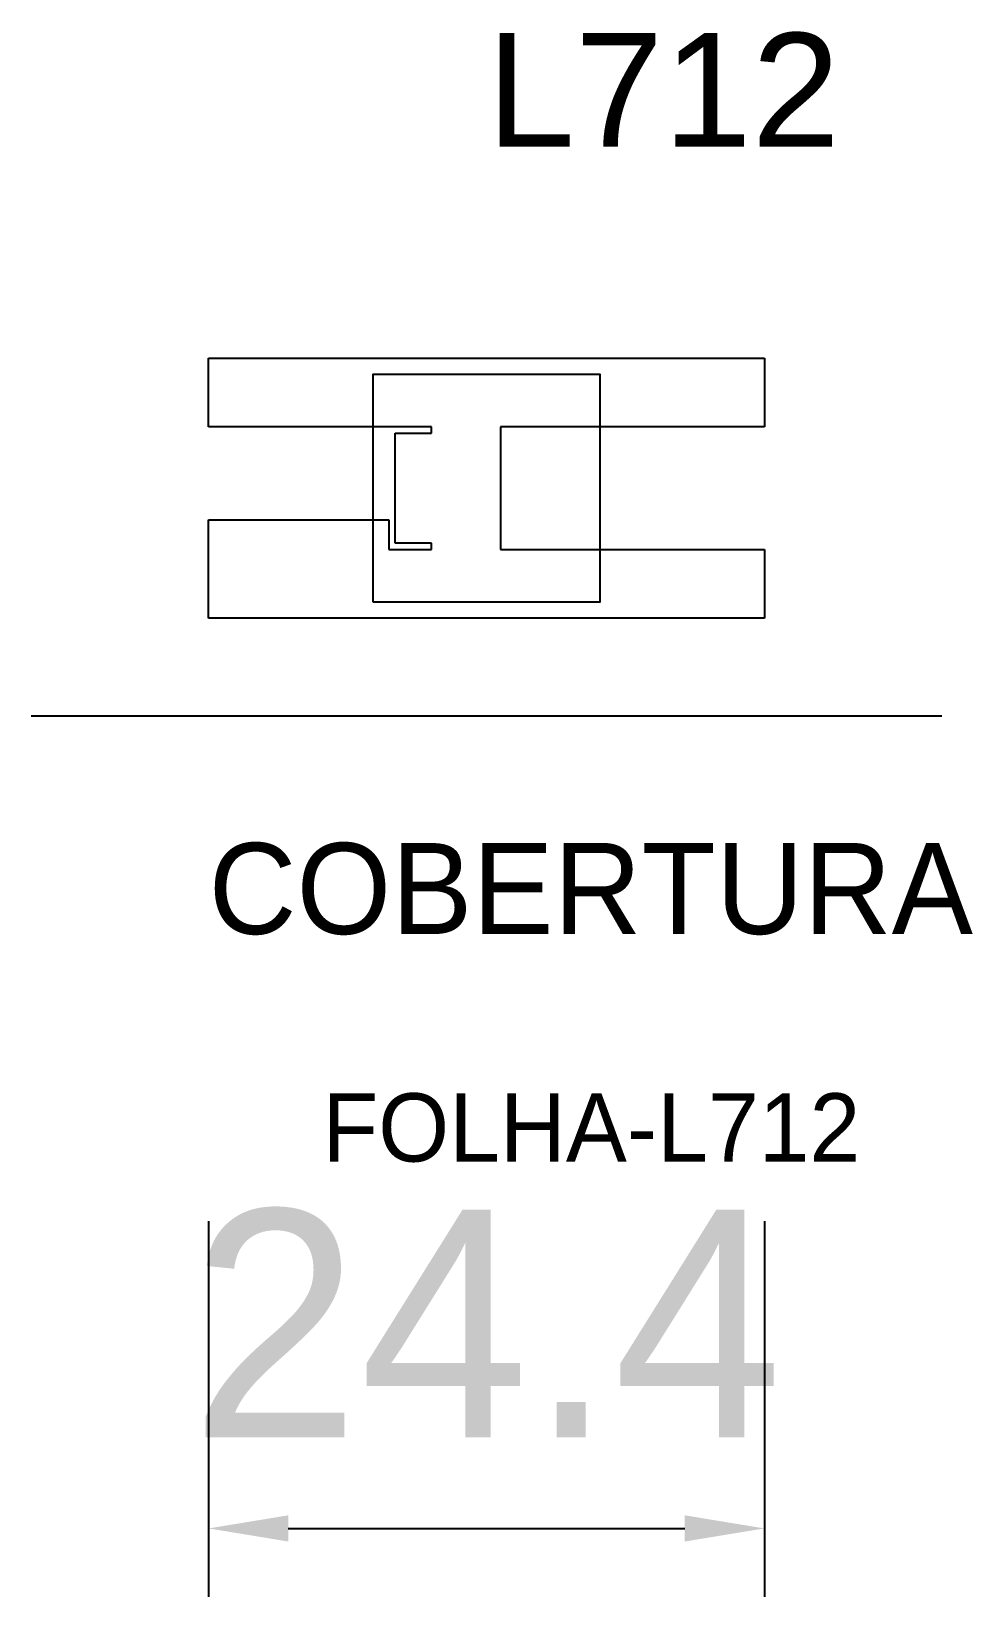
# Model space of a CAD drawing. Header units: metres. Extents: x 214.4 to 255.8, y 147.1 to 215.9.
import ezdxf

# ---------------------------------------------------------------- set-up
doc = ezdxf.new("R2010")
doc.units = ezdxf.units.M
for name, color, linetype in [('COTA', 241, 'CONTINUOUS'), ('FOLHA', 255, 'CONTINUOUS'), ('Hachura', 251, 'CONTINUOUS'), ('NOMENCLATURA', 7, 'CONTINUOUS'), ('Nível', 160, 'CONTINUOUS'), ('Painéis', 200, 'CONTINUOUS'), ('Pilares', 5, 'CONTINUOUS'), ('SARR_2.2x7', 40, 'CONTINUOUS')]:
    doc.layers.add(name, color=color, linetype=linetype)
doc.styles.add('ARIAL', font='Arial.ttf')
doc.dimstyles.new('EZ DXF', dxfattribs={"dimtxt": 10, "dimasz": 3.5, "dimexe": 3, "dimexo": 1.5, "dimgap": 1, "dimtad": 1, "dimdec": 1, "dimdsep": 46, "dimcen": 2.5, "dimazin": 3, "dimtfac": 1, "dimtmove": 0, "dimatfit": 3})

msp = doc.modelspace()

# ---------------------------------------------------------------- hatches: boundary and pattern name
at = {"layer": 'Hachura'}
h = msp.add_hatch(dxfattribs=at)
h.set_pattern_fill('ANSI31', scale=50)
h.paths.add_polyline_path([(222.2, 191.2), (222.2, 194.4), (230.12, 194.4), (230.12, 193.1), (232, 193.1), (232, 193.38), (230.4, 193.38), (230.4, 198.2), (232, 198.2), (232, 198.48), (222.2, 198.48), (222.2, 201.5), (222.75, 201.5), (246.62, 201.5), (246.62, 198.48), (235.02, 198.48), (235.02, 193.1), (246.62, 193.1), (246.62, 190.08), (222.2, 190.08)])
h = msp.add_hatch(dxfattribs=at)
h.set_pattern_fill('ANSI31', scale=50)
h.paths.add_polyline_path([(222.2, 191.2), (222.2, 194.4), (230.12, 194.4), (230.12, 193.1), (232, 193.1), (232, 193.38), (230.4, 193.38), (230.4, 198.2), (232, 198.2), (232, 198.48), (222.2, 198.48), (222.2, 201.5), (222.75, 201.5), (246.62, 201.5), (246.62, 198.48), (235.02, 198.48), (235.02, 193.1), (246.62, 193.1), (246.62, 190.08), (222.2, 190.08)])

# ---------------------------------------------------------------- linework, layer by layer
at = {"layer": 'Painéis', "color": 200}
for p, q in [((222.2, 198.48), (222.2, 201.5)), ((222.2, 201.5), (222.75, 201.5)), ((222.2, 198.48), (222.2, 201.5)), ((222.2, 201.5), (222.75, 201.5)), ((222.75, 201.5), (246.62, 201.5)), ((222.75, 201.5), (246.62, 201.5)), ((246.62, 201.5), (246.62, 198.48)), ((246.62, 201.5), (246.62, 198.48)), ((232, 198.48), (222.2, 198.48)), ((232, 198.48), (222.2, 198.48)), ((230.4, 193.38), (230.4, 198.2)), ((230.4, 198.2), (232, 198.2)), ((230.4, 193.38), (230.4, 198.2)), ((230.4, 198.2), (232, 198.2)), ((232, 198.2), (232, 198.48)), ((232, 198.2), (232, 198.48)), ((246.62, 198.48), (235.02, 198.48)), ((235.02, 198.48), (235.02, 193.1)), ((246.62, 198.48), (235.02, 198.48)), ((235.02, 198.48), (235.02, 193.1)), ((222.2, 191.2), (222.2, 194.4)), ((222.2, 194.4), (230.12, 194.4)), ((222.2, 191.2), (222.2, 194.4)), ((222.2, 194.4), (230.12, 194.4)), ((230.12, 194.4), (230.12, 193.1)), ((230.12, 194.4), (230.12, 193.1)), ((232, 193.38), (230.4, 193.38)), ((232, 193.38), (230.4, 193.38)), ((232, 193.1), (232, 193.38)), ((232, 193.1), (232, 193.38)), ((230.12, 193.1), (232, 193.1)), ((230.12, 193.1), (232, 193.1)), ((235.02, 193.1), (246.62, 193.1)), ((235.02, 193.1), (246.62, 193.1)), ((246.62, 193.1), (246.62, 190.08)), ((246.62, 193.1), (246.62, 190.08)), ((222.2, 190.08), (222.2, 191.2)), ((222.2, 190.08), (222.2, 191.2)), ((246.62, 190.08), (222.2, 190.08)), ((246.62, 190.08), (222.2, 190.08))]:
    msp.add_line(p, q, dxfattribs=at)
at = {"layer": 'Pilares'}
msp.add_lwpolyline([(229.41, 190.79), (239.41, 190.79), (239.41, 200.79), (229.41, 200.79)], close=True, dxfattribs=at)
msp.add_lwpolyline([(229.41, 190.79), (239.41, 190.79), (239.41, 200.79), (229.41, 200.79)], close=True, dxfattribs=at)
at = {"layer": 'SARR_2.2x7'}
msp.add_line((214.41, 185.79), (254.41, 185.79), dxfattribs=at)
msp.add_line((214.41, 185.79), (254.41, 185.79), dxfattribs=at)

# ---------------------------------------------------------------- texts
at = {"layer": 'FOLHA'}
msp.add_text('FOLHA-L712', height=3, dxfattribs=at).set_placement((227.2, 166.2))
msp.add_text('FOLHA-L712', height=3, dxfattribs=at).set_placement((227.2, 166.2))
at = {"layer": 'NOMENCLATURA', "insert": (234.41, 215.79), "char_height": 5, "attachment_point": 1, "style": 'ARIAL'}
msp.add_mtext('L712', dxfattribs=at)
msp.add_mtext('L712', dxfattribs=at)
at = {"layer": 'Nível'}
msp.add_text('COBERTURA', height=4, dxfattribs=at).set_placement((222.2, 176.2))
msp.add_text('COBERTURA', height=4, dxfattribs=at).set_placement((222.2, 176.2))

# ---------------------------------------------------------------- dimensions: what is measured, and where the dimension line sits
at = {"layer": 'COTA'}
msp.add_linear_dim(base=(222.2, 150.08), p1=(222.2, 165.08), p2=(246.62, 165.08), dimstyle='EZ DXF', dxfattribs=at).render()
msp.add_linear_dim(base=(222.2, 150.08), p1=(222.2, 165.08), p2=(246.62, 165.08), dimstyle='EZ DXF', dxfattribs=at).render()

doc.saveas('drawing.dxf')
